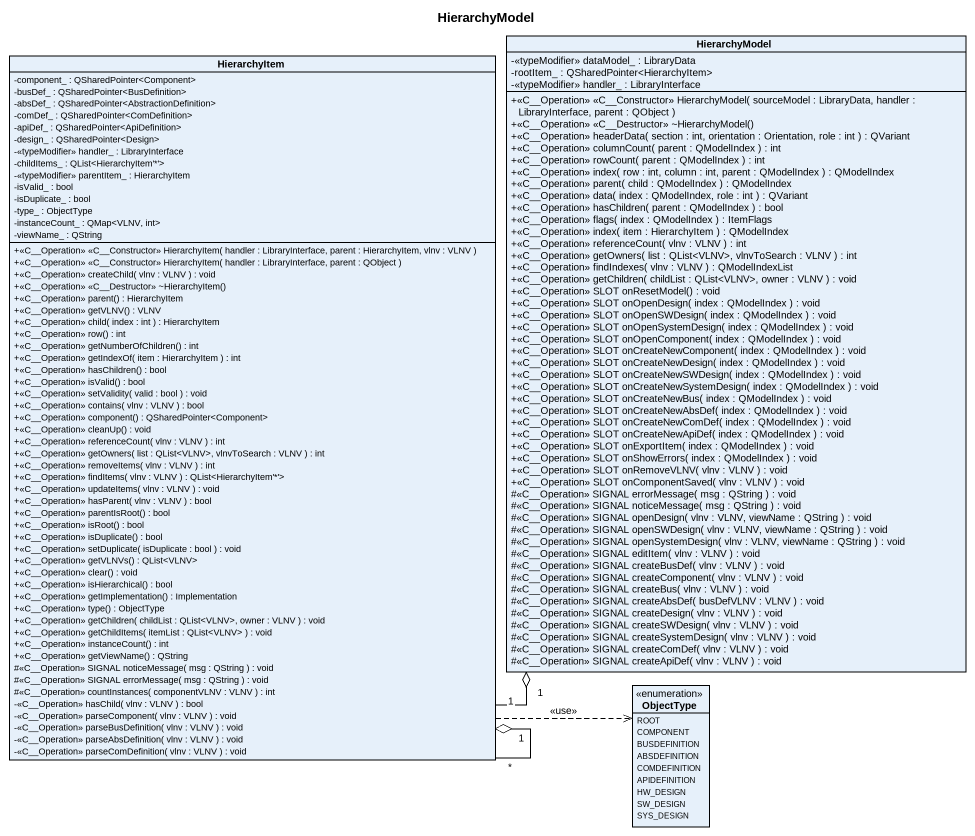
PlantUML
@startuml
title HierarchyModel
hide circle
hide empty members
skinparam classAttributeIconSize 0
class HierarchyModel {
  -<<typeModifier>> dataModel_ : LibraryData
  -rootItem_ : QSharedPointer<HierarchyItem>
  -<<typeModifier>> handler_ : LibraryInterface
  +<<C~__Operation>> <<C~__Constructor>> HierarchyModel( sourceModel : LibraryData, handler : LibraryInterface, parent : QObject )
  +<<C~__Operation>> <<C~__Destructor>> ~HierarchyModel()
  +<<C__Operation>> headerData( section : int, orientation : Orientation, role : int ) : QVariant
  +<<C__Operation>> columnCount( parent : QModelIndex ) : int
  +<<C__Operation>> rowCount( parent : QModelIndex ) : int
  +<<C__Operation>> index( row : int, column : int, parent : QModelIndex ) : QModelIndex
  +<<C__Operation>> parent( child : QModelIndex ) : QModelIndex
  +<<C__Operation>> data( index : QModelIndex, role : int ) : QVariant
  +<<C__Operation>> hasChildren( parent : QModelIndex ) : bool
  +<<C__Operation>> flags( index : QModelIndex ) : ItemFlags
  +<<C__Operation>> index( item : HierarchyItem ) : QModelIndex
  +<<C__Operation>> referenceCount( vlnv : VLNV ) : int
  +<<C__Operation>> getOwners( list : QList<VLNV>, vlnvToSearch : VLNV ) : int
  +<<C__Operation>> findIndexes( vlnv : VLNV ) : QModelIndexList
  +<<C__Operation>> getChildren( childList : QList<VLNV>, owner : VLNV ) : void
  +<<C__Operation>> SLOT onResetModel() : void
  +<<C__Operation>> SLOT onOpenDesign( index : QModelIndex ) : void
  +<<C__Operation>> SLOT onOpenSWDesign( index : QModelIndex ) : void
  +<<C__Operation>> SLOT onOpenSystemDesign( index : QModelIndex ) : void
  +<<C__Operation>> SLOT onOpenComponent( index : QModelIndex ) : void
  +<<C__Operation>> SLOT onCreateNewComponent( index : QModelIndex ) : void
  +<<C__Operation>> SLOT onCreateNewDesign( index : QModelIndex ) : void
  +<<C__Operation>> SLOT onCreateNewSWDesign( index : QModelIndex ) : void
  +<<C__Operation>> SLOT onCreateNewSystemDesign( index : QModelIndex ) : void
  +<<C__Operation>> SLOT onCreateNewBus( index : QModelIndex ) : void
  +<<C__Operation>> SLOT onCreateNewAbsDef( index : QModelIndex ) : void
  +<<C__Operation>> SLOT onCreateNewComDef( index : QModelIndex ) : void
  +<<C__Operation>> SLOT onCreateNewApiDef( index : QModelIndex ) : void
  +<<C__Operation>> SLOT onExportItem( index : QModelIndex ) : void
  +<<C__Operation>> SLOT onShowErrors( index : QModelIndex ) : void
  +<<C__Operation>> SLOT onRemoveVLNV( vlnv : VLNV ) : void
  +<<C__Operation>> SLOT onComponentSaved( vlnv : VLNV ) : void
  #<<C__Operation>> SIGNAL errorMessage( msg : QString ) : void
  #<<C__Operation>> SIGNAL noticeMessage( msg : QString ) : void
  #<<C__Operation>> SIGNAL openDesign( vlnv : VLNV, viewName : QString ) : void
  #<<C__Operation>> SIGNAL openSWDesign( vlnv : VLNV, viewName : QString ) : void
  #<<C__Operation>> SIGNAL openSystemDesign( vlnv : VLNV, viewName : QString ) : void
  #<<C__Operation>> SIGNAL editItem( vlnv : VLNV ) : void
  #<<C__Operation>> SIGNAL createBusDef( vlnv : VLNV ) : void
  #<<C__Operation>> SIGNAL createComponent( vlnv : VLNV ) : void
  #<<C__Operation>> SIGNAL createBus( vlnv : VLNV ) : void
  #<<C__Operation>> SIGNAL createAbsDef( busDefVLNV : VLNV ) : void
  #<<C__Operation>> SIGNAL createDesign( vlnv : VLNV ) : void
  #<<C__Operation>> SIGNAL createSWDesign( vlnv : VLNV ) : void
  #<<C__Operation>> SIGNAL createSystemDesign( vlnv : VLNV ) : void
  #<<C__Operation>> SIGNAL createComDef( vlnv : VLNV ) : void
  #<<C__Operation>> SIGNAL createApiDef( vlnv : VLNV ) : void
}
class HierarchyItem {
  -component_ : QSharedPointer<Component>
  -busDef_ : QSharedPointer<BusDefinition>
  -absDef_ : QSharedPointer<AbstractionDefinition>
  -comDef_ : QSharedPointer<ComDefinition>
  -apiDef_ : QSharedPointer<ApiDefinition>
  -design_ : QSharedPointer<Design>
  -<<typeModifier>> handler_ : LibraryInterface
  -childItems_ : QList<HierarchyItem'*'>
  -<<typeModifier>> parentItem_ : HierarchyItem
  -isValid_ : bool
  -isDuplicate_ : bool
  -type_ : ObjectType
  -instanceCount_ : QMap<VLNV, int>
  -viewName_ : QString
  +<<C~__Operation>> <<C~__Constructor>> HierarchyItem( handler : LibraryInterface, parent : HierarchyItem, vlnv : VLNV )
  +<<C~__Operation>> <<C~__Constructor>> HierarchyItem( handler : LibraryInterface, parent : QObject )
  +<<C__Operation>> createChild( vlnv : VLNV ) : void
  +<<C~__Operation>> <<C~__Destructor>> ~HierarchyItem()
  +<<C__Operation>> parent() : HierarchyItem
  +<<C__Operation>> getVLNV() : VLNV
  +<<C__Operation>> child( index : int ) : HierarchyItem
  +<<C__Operation>> row() : int
  +<<C__Operation>> getNumberOfChildren() : int
  +<<C__Operation>> getIndexOf( item : HierarchyItem ) : int
  +<<C__Operation>> hasChildren() : bool
  +<<C__Operation>> isValid() : bool
  +<<C__Operation>> setValidity( valid : bool ) : void
  +<<C__Operation>> contains( vlnv : VLNV ) : bool
  +<<C__Operation>> component() : QSharedPointer<Component>
  +<<C__Operation>> cleanUp() : void
  +<<C__Operation>> referenceCount( vlnv : VLNV ) : int
  +<<C__Operation>> getOwners( list : QList<VLNV>, vlnvToSearch : VLNV ) : int
  +<<C__Operation>> removeItems( vlnv : VLNV ) : int
  +<<C__Operation>> findItems( vlnv : VLNV ) : QList<HierarchyItem'*'>
  +<<C__Operation>> updateItems( vlnv : VLNV ) : void
  +<<C__Operation>> hasParent( vlnv : VLNV ) : bool
  +<<C__Operation>> parentIsRoot() : bool
  +<<C__Operation>> isRoot() : bool
  +<<C__Operation>> isDuplicate() : bool
  +<<C__Operation>> setDuplicate( isDuplicate : bool ) : void
  +<<C__Operation>> getVLNVs() : QList<VLNV>
  +<<C__Operation>> clear() : void
  +<<C__Operation>> isHierarchical() : bool
  +<<C__Operation>> getImplementation() : Implementation
  +<<C__Operation>> type() : ObjectType
  +<<C__Operation>> getChildren( childList : QList<VLNV>, owner : VLNV ) : void
  +<<C__Operation>> getChildItems( itemList : QList<VLNV> ) : void
  +<<C__Operation>> instanceCount() : int
  +<<C__Operation>> getViewName() : QString
  #<<C__Operation>> SIGNAL noticeMessage( msg : QString ) : void
  #<<C__Operation>> SIGNAL errorMessage( msg : QString ) : void
  #<<C__Operation>> countInstances( componentVLNV : VLNV ) : int
  -<<C__Operation>> hasChild( vlnv : VLNV ) : bool
  -<<C__Operation>> parseComponent( vlnv : VLNV ) : void
  -<<C__Operation>> parseBusDefinition( vlnv : VLNV ) : void
  -<<C__Operation>> parseAbsDefinition( vlnv : VLNV ) : void
  -<<C__Operation>> parseComDefinition( vlnv : VLNV ) : void
}
enum ObjectType {
  ROOT
  COMPONENT
  BUSDEFINITION
  ABSDEFINITION
  COMDEFINITION
  APIDEFINITION
  HW_DESIGN
  SW_DESIGN
  SYS_DESIGN
}
HierarchyModel "1" o-left- "1" HierarchyItem
HierarchyItem "1" o-- "*" HierarchyItem
HierarchyItem ..> ObjectType : <<use>>
@enduml
